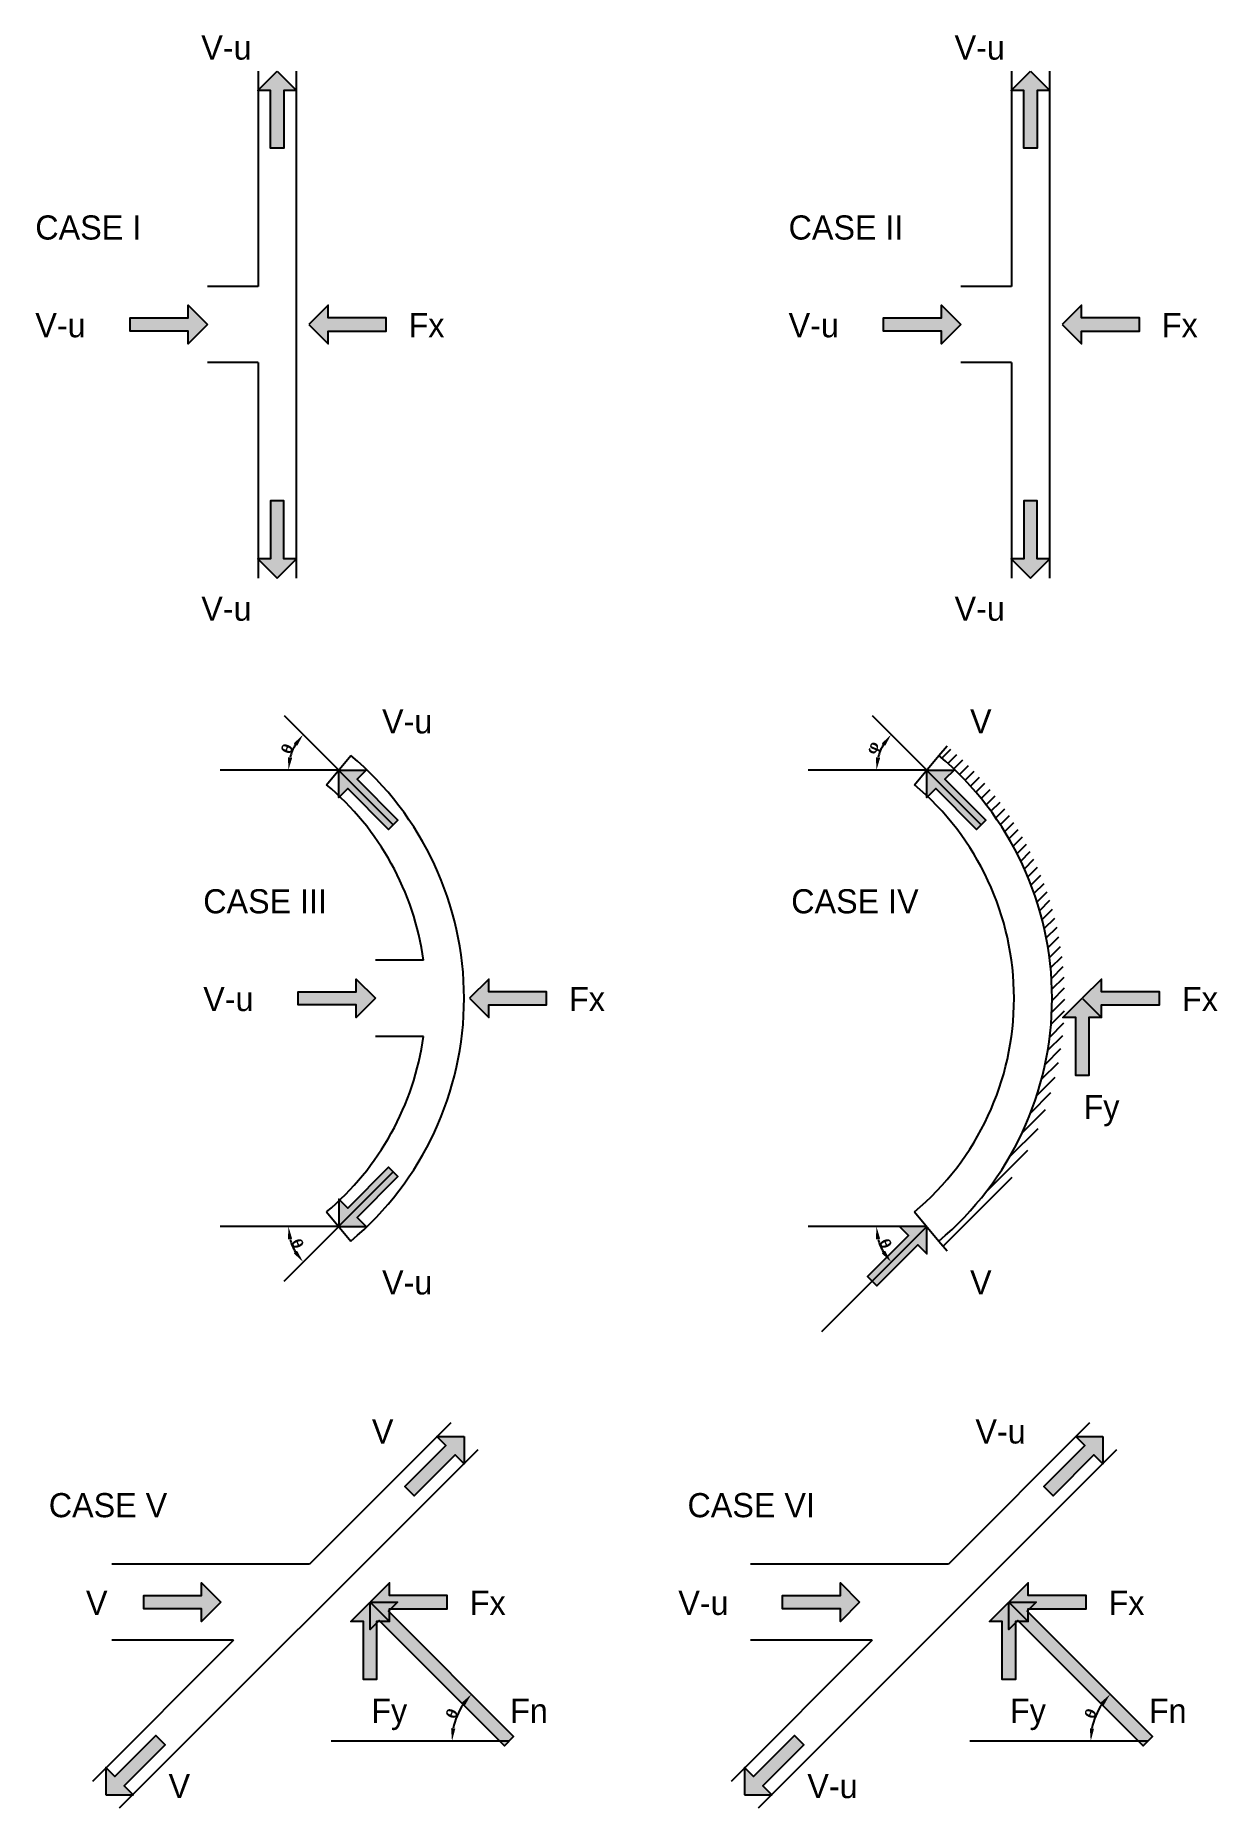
# Model space of a CAD drawing. Header units: millimetres. Extents: x 4535 to 9200, y -5855 to 1140.
import ezdxf

# ---------------------------------------------------------------- set-up
doc = ezdxf.new("R2010")
doc.units = ezdxf.units.MM
doc.layers.add('0 @ 1', color=7, linetype='Continuous')
doc.dimstyles.new('ISO-25', dxfattribs={"dimtxt": 2.5, "dimasz": 2.5, "dimexe": 1.25, "dimexo": 0.625, "dimtad": 1, "dimtxsty": 'Standard', "dimcen": 2.5, "dimadec": 0, "dimazin": 0, "dimtfac": 1, "dimtmove": 0, "dimatfit": 3, "dimfxl": 1, "dimarcsym": 0})

# ---------------------------------------------------------------- blocks, each defined once
blk = doc.blocks.new('*U3')
h = blk.add_hatch(color=0)
h.set_gradient(color1=(0, 0, 255), rotation=180, tint=1)
h.paths.add_polyline_path([(0, 0), (-6.35, -6.35), (-6.35, -2.159), (-25.4, -2.159), (-25.4, 2.159), (-6.35, 2.159), (-6.35, 6.35)])
at = {"color": 0, "linetype": 'Continuous'}
blk.add_lwpolyline([(0, 0), (-6.35, -6.35), (-6.35, -2.159), (-25.4, -2.159), (-25.4, 2.159), (-6.35, 2.159), (-6.35, 6.35)], close=True, dxfattribs=at)
blk = doc.blocks.new('*U4')
h = blk.add_hatch(color=0)
h.set_gradient(color1=(0, 0, 255), rotation=180, tint=1)
h.paths.add_polyline_path([(0, 0), (0, -8.98), (-2.96, -6.02), (-16.43, -19.49), (-19.49, -16.43), (-6.02, -2.96), (-8.98, 0)])
at = {"color": 0, "linetype": 'Continuous'}
blk.add_lwpolyline([(0, 0), (0, -8.98), (-2.96, -6.02), (-16.43, -19.49), (-19.49, -16.43), (-6.02, -2.96), (-8.98, 0)], close=True, dxfattribs=at)
blk = doc.blocks.new('*D5')
at = {"color": 0, "lineweight": -2, "transparency": 16777216}
blk.add_arc((5731.8, -1758), 198.3, 149.48727, 165.51273, dxfattribs=at)
at = {"color": 0, "transparency": 16777216}
for points in [[(5554.4, -1652.3), (5567.6, -1662.5), (5591.6, -1617.8)], [(5548.1, -1709.5), (5531.6, -1707.4), (5533.5, -1758)]]:
    blk.add_solid(points, dxfattribs=at)
at = {"layer": 'Defpoints', "color": 0, "transparency": 16777216}
for p in [(5516.3, -1542.5), (5560.1, -1658.9), (5263.7, -1758), (5731.8, -1758), (5947.3, -1973.6)]:
    blk.add_point(p, dxfattribs=at)
at = {"color": 0, "transparency": 16777216, "insert": (5528.2, -1673.7), "char_height": 50, "attachment_point": 5, "rotation": 67.5}
blk.add_mtext('{\\fArial Black|b0|i0|c0|p34;\\H0.83333x;θ}', dxfattribs=at)
blk = doc.blocks.new('*D6')
at = {"color": 0, "lineweight": -2, "transparency": 16777216}
blk.add_arc((5731.8, -3558.3), 198.3, 194.48727, 210.51273, dxfattribs=at)
at = {"color": 0, "transparency": 16777216}
for points in [[(5531.6, -3608.9), (5548.1, -3606.8), (5533.5, -3558.3)], [(5567.6, -3653.9), (5554.4, -3664.1), (5591.6, -3698.5)]]:
    blk.add_solid(points, dxfattribs=at)
at = {"layer": 'Defpoints', "color": 0, "transparency": 16777216}
for p in [(5947.3, -3342.8), (5263.7, -3558.3), (5731.8, -3558.3), (5540.3, -3609.6), (5516.3, -3773.8)]:
    blk.add_point(p, dxfattribs=at)
at = {"color": 0, "transparency": 16777216, "insert": (5569.1, -3625.7), "char_height": 50, "attachment_point": 5, "rotation": 292.5}
blk.add_mtext('{\\fArial Black|b0|i0|c0|p34;\\H0.83333x;θ}', dxfattribs=at)
blk = doc.blocks.new('*D7')
at = {"color": 0, "lineweight": -2, "transparency": 16777216}
blk.add_arc((8051.9, -1758), 198.3, 149.48727, 165.51273, dxfattribs=at)
at = {"color": 0, "transparency": 16777216}
for points in [[(7874.5, -1652.3), (7887.7, -1662.5), (7911.7, -1617.8)], [(7868.2, -1709.5), (7851.6, -1707.4), (7853.6, -1758)]]:
    blk.add_solid(points, dxfattribs=at)
at = {"layer": 'Defpoints', "color": 0, "transparency": 16777216}
for p in [(7836.4, -1542.5), (7880.2, -1658.9), (7583.8, -1758), (8051.9, -1758), (8267.4, -1973.6)]:
    blk.add_point(p, dxfattribs=at)
at = {"color": 0, "transparency": 16777216, "insert": (7843.5, -1671.8), "char_height": 50, "attachment_point": 5, "rotation": 67.5}
blk.add_mtext('{\\fArial Black|b0|i0|c0|p34;\\H0.83333x;φ}', dxfattribs=at)
blk = doc.blocks.new('*U8')
h = blk.add_hatch(color=0)
h.set_gradient(color1=(0, 0, 255), rotation=180, tint=1)
h.paths.add_polyline_path([(0, 0), (0, -8.98), (-2.96, -6.02), (-16.43, -19.49), (-19.49, -16.43), (-6.02, -2.96), (-8.98, 0)])
at = {"color": 0, "linetype": 'Continuous'}
blk.add_lwpolyline([(0, 0), (0, -8.98), (-2.96, -6.02), (-16.43, -19.49), (-19.49, -16.43), (-6.02, -2.96), (-8.98, 0)], close=True, dxfattribs=at)
blk = doc.blocks.new('*D9')
at = {"color": 0, "lineweight": -2, "transparency": 16777216}
blk.add_arc((8051.9, -3558.3), 198.3, 194.48727, 210.51273, dxfattribs=at)
at = {"color": 0, "transparency": 16777216}
for points in [[(7851.6, -3608.9), (7868.2, -3606.8), (7853.6, -3558.3)], [(7887.7, -3653.9), (7874.5, -3664.1), (7911.7, -3698.5)]]:
    blk.add_solid(points, dxfattribs=at)
at = {"layer": 'Defpoints', "color": 0, "transparency": 16777216}
for p in [(7583.8, -3558.3), (8051.9, -3558.3), (8051.9, -3558.3), (7860.4, -3609.6), (7638.1, -3972.1)]:
    blk.add_point(p, dxfattribs=at)
at = {"color": 0, "transparency": 16777216, "insert": (7889.2, -3625.7), "char_height": 50, "attachment_point": 5, "rotation": 292.5}
blk.add_mtext('{\\fArial Black|b0|i0|c0|p34;\\H0.83333x;θ}', dxfattribs=at)
blk = doc.blocks.new('*U10')
h = blk.add_hatch(color=0)
h.set_gradient(color1=(0, 0, 255), rotation=180, tint=1)
h.paths.add_polyline_path([(0, 0), (0, -8.98), (-2.96, -6.02), (-44.15, -47.2), (-47.2, -44.15), (-6.02, -2.96), (-8.98, 0)])
at = {"color": 0, "linetype": 'Continuous'}
blk.add_lwpolyline([(0, 0), (0, -8.98), (-2.96, -6.02), (-44.15, -47.2), (-47.2, -44.15), (-6.02, -2.96), (-8.98, 0)], close=True, dxfattribs=at)
blk = doc.blocks.new('*D11')
at = {"color": 0, "lineweight": -2, "transparency": 16777216}
blk.add_arc((6440.4, -5588.7), 261.6, 145.96835, 169.03165, dxfattribs=at)
at = {"color": 0, "transparency": 16777216}
for points in [[(6217.2, -5437), (6230, -5447.6), (6255.4, -5403.7)], [(6191.9, -5539.7), (6175.3, -5538.1), (6178.8, -5588.7)]]:
    blk.add_solid(points, dxfattribs=at)
at = {"layer": 'Defpoints', "color": 0, "transparency": 16777216}
for p in [(5927.8, -5076.1), (6213.9, -5457.9), (5702.3, -5588.7), (6403.8, -5588.7), (6422.1, -5570.4)]:
    blk.add_point(p, dxfattribs=at)
at = {"color": 0, "transparency": 16777216, "insert": (6178.3, -5480.1), "char_height": 50, "attachment_point": 5, "rotation": 67.5}
blk.add_mtext('{\\fArial Black|b0|i0|c0|p34;\\H0.83333x;θ}', dxfattribs=at)
blk = doc.blocks.new('*D12')
at = {"color": 0, "lineweight": -2, "transparency": 16777216}
blk.add_arc((8960.7, -5588.7), 261.6, 145.96835, 169.03165, dxfattribs=at)
at = {"color": 0, "transparency": 16777216}
for points in [[(8737.5, -5437), (8750.4, -5447.6), (8775.7, -5403.7)], [(8712.2, -5539.7), (8695.6, -5538.1), (8699.1, -5588.7)]]:
    blk.add_solid(points, dxfattribs=at)
at = {"layer": 'Defpoints', "color": 0, "transparency": 16777216}
for p in [(8448.1, -5076.1), (8734.2, -5457.9), (8222.7, -5588.7), (8924.1, -5588.7), (8942.4, -5570.4)]:
    blk.add_point(p, dxfattribs=at)
at = {"color": 0, "transparency": 16777216, "insert": (8698.6, -5480.1), "char_height": 50, "attachment_point": 5, "rotation": 67.5}
blk.add_mtext('{\\fArial Black|b0|i0|c0|p34;\\H0.83333x;θ}', dxfattribs=at)

msp = doc.modelspace()

# ---------------------------------------------------------------- linework, layer by layer
for p, q in [((5414.033, 1000), (5414.033, 150)), ((5564.033, 1000), (5564.033, -1000)), ((8386.288, 1000), (8386.288, 150)), ((8536.288, 1000), (8536.288, -1000)), ((5414.033, 150), (5214.033, 150)), ((8386.288, 150), (8186.288, 150)), ((5414.033, -150), (5214.033, -150)), ((5414.033, -150), (5414.033, -1000)), ((8386.288, -150), (8186.288, -150)), ((8386.288, -150), (8386.288, -1000)), ((5516.289, -1542.52), (5947.341, -1973.573)), ((7836.355, -1542.52), (8267.407, -1973.573)), ((8100.08, -1700.585), (8132.213, -1662.278)), ((8111.35, -1710.152), (8146.802, -1674.7)), ((5683.615, -1815.508), (5780.015, -1700.585)), ((8003.681, -1815.508), (8100.08, -1700.585)), ((8135.214, -1731.189), (8170.612, -1695.791)), ((8158.505, -1752.799), (8193.871, -1717.433)), ((8181.226, -1774.98), (8216.581, -1739.624)), ((5731.815, -1758.046), (5263.746, -1758.046)), ((8051.881, -1758.046), (7583.811, -1758.046)), ((8203.376, -1797.731), (8238.743, -1762.364)), ((8224.955, -1821.053), (8260.356, -1785.652)), ((8245.962, -1844.948), (8281.418, -1809.491)), ((8266.393, -1869.418), (8301.928, -1833.883)), ((8286.245, -1894.467), (8321.881, -1858.832)), ((8305.512, -1920.102), (8341.272, -1884.341)), ((8324.188, -1946.327), (8360.097, -1910.418)), ((8342.265, -1973.151), (8378.349, -1937.067)), ((8359.734, -2000.584), (8396.018, -1964.299)), ((8376.584, -2028.634), (8413.097, -1992.122)), ((8392.804, -2057.316), (8429.574, -2020.546)), ((8408.379, -2086.642), (8445.436, -2049.585)), ((8423.293, -2116.629), (8460.671, -2079.251)), ((8437.528, -2147.295), (8475.262, -2109.562)), ((8451.064, -2178.661), (8489.191, -2140.534)), ((8463.878, -2210.749), (8502.439, -2172.187)), ((8475.942, -2243.585), (8514.983, -2204.544)), ((8487.229, -2277.2), (8526.798, -2237.631)), ((8497.703, -2311.628), (8537.854, -2271.476)), ((8507.326, -2346.905), (8548.121, -2306.111)), ((8516.056, -2383.077), (8557.56, -2341.573)), ((8523.84, -2420.194), (8566.131, -2377.903)), ((8530.623, -2458.313), (8573.786, -2415.15)), ((6066.363, -2508.17), (5876.639, -2508.17)), ((8536.335, -2497.501), (8580.47, -2453.367)), ((8540.899, -2537.839), (8586.119, -2492.618)), ((8544.221, -2579.418), (8590.662, -2532.977)), ((8546.192, -2622.349), (8594.011, -2574.529)), ((8546.675, -2666.766), (8596.065, -2617.377)), ((8542.488, -2760.757), (8595.769, -2707.475)), ((8545.509, -2712.834), (8596.7, -2661.643)), ((8537.351, -2810.794), (8593.089, -2755.056)), ((6066.363, -2808.17), (5876.639, -2808.17)), ((8519.251, -2918.698), (8581.492, -2856.456)), ((8529.759, -2863.288), (8588.429, -2804.618)), ((8505.178, -2977.671), (8571.887, -2910.962)), ((8486.575, -3041.176), (8559.074, -2968.677)), ((8461.877, -3110.775), (8542.276, -3030.376)), ((8428.226, -3189.327), (8520.3, -3097.253)), ((8379.121, -3283.333), (8491.124, -3171.33)), ((8288.78, -3418.576), (8450.763, -3256.593)), ((5516.289, -3773.819), (5947.341, -3342.766)), ((8116.695, -3635.562), (8388.595, -3363.662)), ((5731.815, -3558.293), (5263.746, -3558.293)), ((5683.615, -3500.831), (5780.015, -3615.754)), ((8051.881, -3558.293), (7583.811, -3558.293)), ((7638.07, -3972.103), (8051.881, -3558.293)), ((8003.681, -3500.831), (8100.08, -3615.754)), ((8100.08, -3615.754), (8132.213, -3654.061)), ((6174.205, -4333.471), (5617.098, -4890.578)), ((8694.511, -4333.471), (8137.404, -4890.578)), ((6280.271, -4439.537), (4866.057, -5853.751)), ((8800.577, -4439.537), (7386.364, -5853.751)), ((5617.098, -4890.578), (4836.961, -4890.578)), ((8137.404, -4890.578), (7357.268, -4890.578)), ((5317.098, -5190.578), (4759.991, -5747.685)), ((5317.098, -5190.578), (4836.961, -5190.578)), ((7837.404, -5190.578), (7280.298, -5747.685)), ((7837.404, -5190.578), (7357.268, -5190.578)), ((6403.761, -5588.716), (5702.349, -5588.716)), ((8924.067, -5588.716), (8222.655, -5588.716))]:
    msp.add_line(p, q)
for centre, radius, start, end in [((4976.774, -2658.17), 1249.865, 309.9905941, 50.0094059), ((7296.84, -2658.17), 1249.865, 309.9905941, 50.0094059), ((4976.774, -2658.17), 1099.865, 7.838445, 50.0094059), ((7296.84, -2658.17), 1099.865, 309.9905941, 50.0094059), ((4976.774, -2658.17), 1099.865, 309.9905941, 352.161555)]:
    msp.add_arc(centre, radius, start, end)

# ---------------------------------------------------------------- block references
at = {"layer": '0 @ 1', "color": 5, "yscale": 12, "zscale": 12}
for name, p, xscale, rotation in [('*U3', (5489.033, 1000), 12, 90), ('*U3', (8461.288, 1000), 12, 90), ('*U3', (5489.033, -1000), -12, 90), ('*U3', (8461.288, -1000), -12, 90), ('*U4', (5731.815, -1758.046), 12, 90), ('*U4', (8051.881, -1758.046), 12, 90), ('*U3', (8665.915, -2658.17), 12, 90), ('*U4', (5731.815, -3558.293), -12, 90), ('*U8', (8051.881, -3558.293), -12, 270), ('*U3', (6227.238, -4386.504), 12, 44.99999999999999), ('*U3', (8747.544, -4386.504), 12, 44.99999999999999), ('*U3', (5855.623, -5040.578), 12, 90), ('*U10', (5855.623, -5040.578), 12, 90), ('*U3', (8375.929, -5040.578), 12, 90), ('*U10', (8375.929, -5040.578), 12, 90), ('*U3', (4813.024, -5800.718), -12, 45), ('*U3', (7333.331, -5800.718), -12, 45)]:
    msp.add_blockref(name, p, dxfattribs=dict(at, xscale=xscale, rotation=rotation))
for p, xscale in [((5214.033, 0), 12), ((5614.033, 0), -12), ((8186.288, 0), 12), ((8586.288, 0), -12), ((5876.639, -2658.17), 12), ((6247.422, -2658.17), -12), ((8665.915, -2658.17), -12), ((5267.098, -5040.578), 12), ((5855.623, -5040.578), -12), ((7787.404, -5040.578), 12), ((8375.929, -5040.578), -12)]:
    msp.add_blockref('*U3', p, dxfattribs=dict(at, xscale=xscale))

# ---------------------------------------------------------------- texts
for s, height, p in [('V-u', 95.2822, (5189.677, 1045.157)), ('V-u', 95.2822, (8161.932, 1045.157)), ('CASE I', 95.2822, (4534.76, 335.215)), ('CASE II', 95.2822, (7507.015, 335.215)), ('V-u', 95.2822, (4534.76, -50.18)), ('Fx', 95.2822, (6007.46, -50.18)), ('V-u', 95.2822, (7507.015, -50.18)), ('Fx', 95.2822, (8979.715, -50.18)), ('V-u', 95.2822, (5189.677, -1168.424)), ('V-u', 95.2822, (8161.932, -1168.424)), ('V-u', 95.2822, (5902.91, -1613.012)), ('V', 95.282, (8222.976, -1613.012)), ('CASE III', 95.2822, (5197.366, -2322.955)), ('CASE IV', 95.2822, (7517.432, -2322.955)), ('V-u', 95.2822, (5197.366, -2708.35)), ('Fx', 95.2822, (6640.848, -2708.35)), ('Fx', 95.2822, (9059.342, -2708.35)), ('Fy', 95.2822, (8670.776, -3134.444)), ('V-u', 95.2822, (5902.91, -3826.593)), ('V', 95.282, (8222.976, -3826.593)), ('V', 95.282, (5862.881, -4414.505)), ('V-u', 95.2822, (8244.175, -4414.505)), ('CASE V', 95.2822, (4587.825, -4705.363)), ('CASE VI', 95.2822, (7108.131, -4705.363)), ('V', 95.282, (4734.621, -5090.758)), ('Fx', 95.2822, (6249.049, -5090.758)), ('V-u', 95.2822, (7071.839, -5090.758)), ('Fx', 95.2822, (8769.356, -5090.758)), ('Fy', 95.2822, (5860.484, -5516.852)), ('Fn', 95.2822, (6408.19, -5516.852)), ('Fy', 95.2822, (8380.79, -5516.852)), ('Fn', 95.2822, (8928.496, -5516.852)), ('V', 95.282, (5060.619, -5813.639)), ('V-u', 95.2822, (7580.925, -5813.639))]:
    msp.add_text(s, height=height).set_placement(p)

# ---------------------------------------------------------------- dimensions: what is measured, and where the dimension line sits
for base, line1, line2, text, picture, middle in [((5560.106, -1658.91), ((5731.815, -1758.046), (5263.746, -1758.046)), ((5516.289, -1542.52), (5947.341, -1973.573)), '{\\fArial Black|b0|i0|c0|p34;\\H0.83333x;θ}', '*D5', (5528.167, -1673.692)), ((7880.171, -1658.91), ((8051.881, -1758.046), (7583.811, -1758.046)), ((7836.355, -1542.52), (8267.407, -1973.573)), '{\\fArial Black|b0|i0|c0|p34;\\H0.83333x;φ}', '*D7', (7843.545, -1671.751)), ((5540.298, -3609.609), ((5731.815, -3558.293), (5263.746, -3558.293)), ((5516.289, -3773.819), (5947.341, -3342.766)), '{\\fArial Black|b0|i0|c0|p34;\\H0.83333x;θ}', '*D6', (5569.103, -3625.69)), ((7860.364, -3609.609), ((8051.881, -3558.293), (7583.811, -3558.293)), ((7638.07, -3972.103), (8051.881, -3558.293)), '{\\fArial Black|b0|i0|c0|p34;\\H0.83333x;θ}', '*D9', (7889.169, -3625.69)), ((6213.86, -5457.923), ((5927.824, -5076.14), (6422.08, -5570.397)), ((6403.761, -5588.716), (5702.349, -5588.716)), '{\\fArial Black|b0|i0|c0|p34;\\H0.83333x;θ}', '*D11', (6178.258, -5480.133)), ((8734.167, -5457.923), ((8448.13, -5076.14), (8942.387, -5570.397)), ((8924.067, -5588.716), (8222.655, -5588.716)), '{\\fArial Black|b0|i0|c0|p34;\\H0.83333x;θ}', '*D12', (8698.565, -5480.133))]:
    dim = msp.add_angular_dim_2l(base=base, line1=line1, line2=line2, text=text, dimstyle='ISO-25', override={"dimtxt": 50, "dimasz": 50})
    dim.commit()
    dim.dimension.update_dxf_attribs({"geometry": picture, "text_midpoint": middle})

doc.saveas('drawing.dxf')
